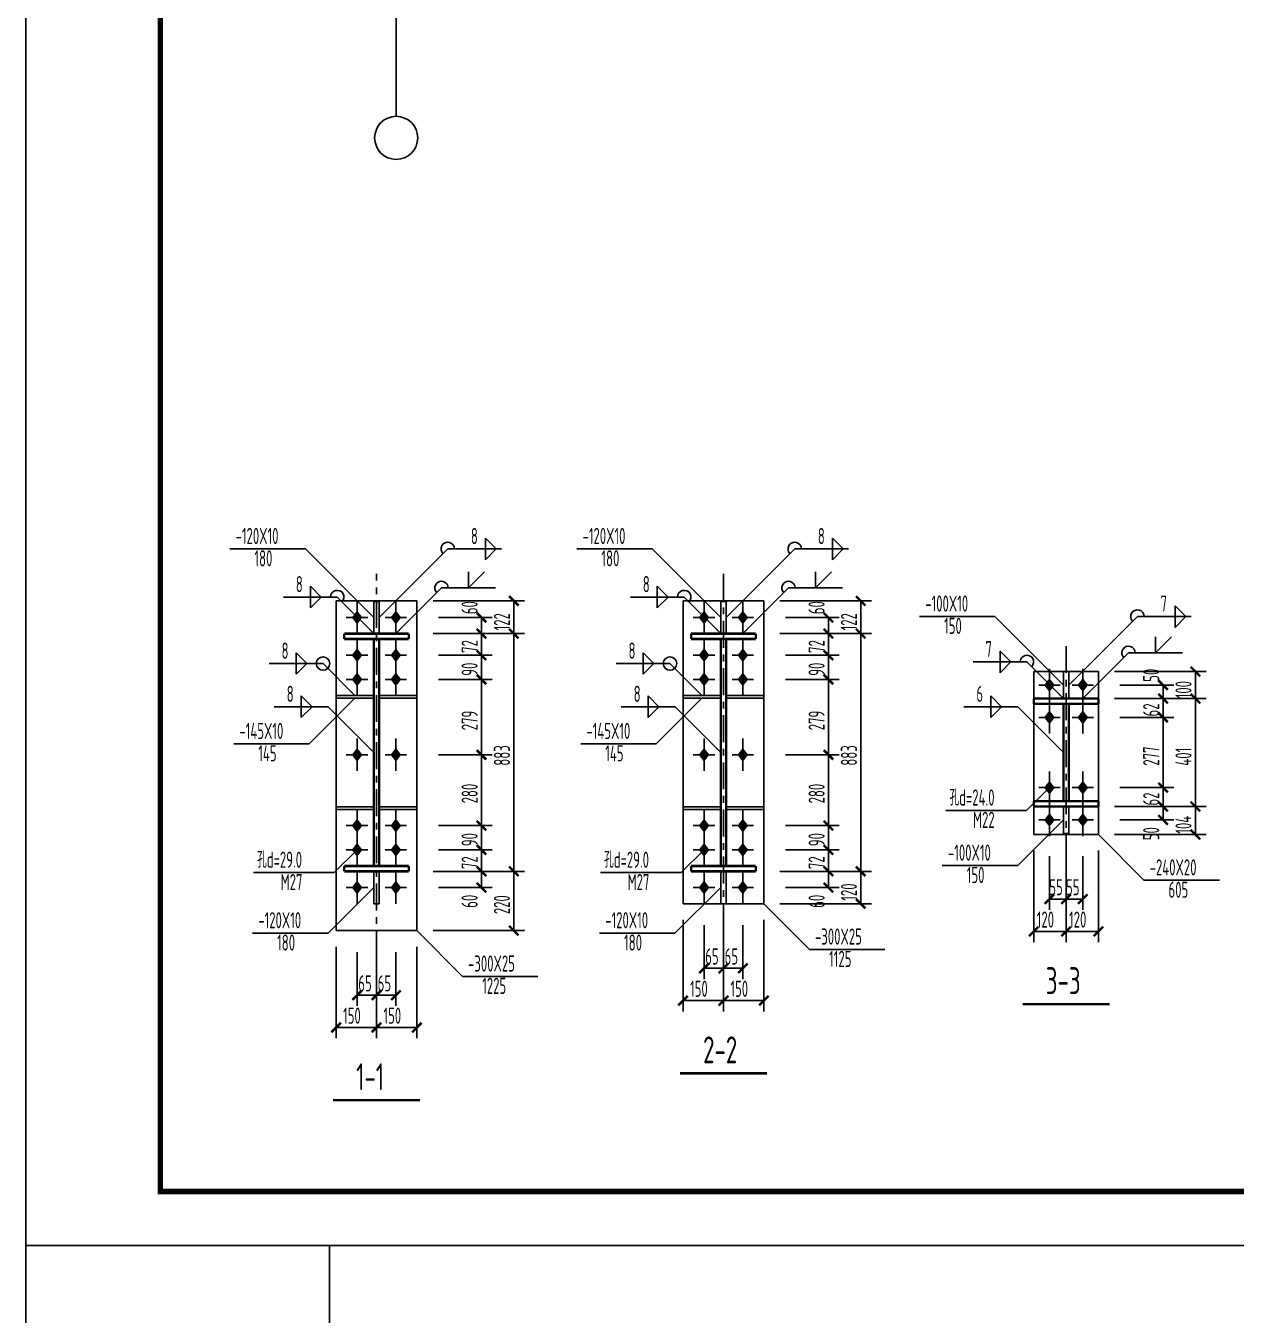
# Model space of a CAD drawing. Extents: x 9752569 to 9923256, y 1590558 to 2510207.
# Drawn here: x 9811806 to 9834289, y 1654973 to 1678920 of the extents above; entities that cross this region are included whole.
import ezdxf

# ---------------------------------------------------------------- set-up
doc = ezdxf.new("R2010")
doc.units = 0
doc.header["$LTSCALE"] = 1000
doc.header["$MEASUREMENT"] = 0
doc.linetypes.add('6', pattern=[8.75, 5, -1.25, 1.25, -1.25])
for name, color, linetype in [('10', 7, 'CONTINUOUS'), ('20', 2, 'CONTINUOUS'), ('PUB_DIM', 3, 'CONTINUOUS'), ('PUB_TITLE', 4, 'CONTINUOUS'), ('尺寸标注', 86, 'CONTINUOUS'), ('焊缝标注', 6, 'CONTINUOUS'), ('螺栓孔标注', 6, 'CONTINUOUS'), ('钢板标注', 6, 'CONTINUOUS')]:
    doc.layers.add(name, color=color, linetype=linetype)
doc.styles.add('TSSD_REIN', font='atssdeng.shx', dxfattribs={"width": 0.7, "bigfont": 'atssdchn.shx'})

msp = doc.modelspace()

# ---------------------------------------------------------------- linework, layer by layer
at = {"layer": '10', "color": 7, "linetype": '6', "ltscale": 0.1}
for p, q in [((9818319.5, 1661616.1), (9818319.5, 1668741.1)), ((9824764.3, 1662116.1), (9824764.3, 1668741.1)), ((9831129.6, 1663401.1), (9831129.6, 1667426.1))]:
    msp.add_line(p, q, dxfattribs=at)
at = {"layer": '10', "color": 253, "ltscale": 0.1}
for p, q in [((9817959.5, 1668231.1), (9817959.5, 1667631.1)), ((9818679.5, 1668231.1), (9818679.5, 1667631.1)), ((9824404.3, 1668231.1), (9824404.3, 1667631.1)), ((9825124.3, 1668231.1), (9825124.3, 1667631.1)), ((9818159.5, 1667931.1), (9817759.5, 1667931.1)), ((9818879.5, 1667931.1), (9818479.5, 1667931.1)), ((9824604.3, 1667931.1), (9824204.3, 1667931.1)), ((9825324.3, 1667931.1), (9824924.3, 1667931.1)), ((9817959.5, 1667531.1), (9817959.5, 1666931.1)), ((9818679.5, 1667531.1), (9818679.5, 1666931.1)), ((9824404.3, 1667531.1), (9824404.3, 1666931.1)), ((9825124.3, 1667531.1), (9825124.3, 1666931.1)), ((9818159.5, 1667231.1), (9817759.5, 1667231.1)), ((9818879.5, 1667231.1), (9818479.5, 1667231.1)), ((9824604.3, 1667231.1), (9824204.3, 1667231.1)), ((9825324.3, 1667231.1), (9824924.3, 1667231.1)), ((9817959.5, 1667081.1), (9817959.5, 1666481.1)), ((9818679.5, 1667081.1), (9818679.5, 1666481.1)), ((9824404.3, 1667081.1), (9824404.3, 1666481.1)), ((9825124.3, 1667081.1), (9825124.3, 1666481.1)), ((9830819.6, 1666976.1), (9830819.6, 1666376.1)), ((9831439.6, 1666976.1), (9831439.6, 1666376.1)), ((9818159.5, 1666781.1), (9817759.5, 1666781.1)), ((9818879.5, 1666781.1), (9818479.5, 1666781.1)), ((9824604.3, 1666781.1), (9824204.3, 1666781.1)), ((9825324.3, 1666781.1), (9824924.3, 1666781.1)), ((9831019.6, 1666676.1), (9830619.6, 1666676.1)), ((9831639.6, 1666676.1), (9831239.6, 1666676.1)), ((9830819.6, 1666376.1), (9830819.6, 1665776.1)), ((9831439.6, 1666376.1), (9831439.6, 1665776.1)), ((9831019.6, 1666076.1), (9830619.6, 1666076.1)), ((9831639.6, 1666076.1), (9831239.6, 1666076.1)), ((9817959.5, 1665681.1), (9817959.5, 1665081.1)), ((9818679.5, 1665681.1), (9818679.5, 1665081.1)), ((9824404.3, 1665681.1), (9824404.3, 1665081.1)), ((9825124.3, 1665681.1), (9825124.3, 1665081.1)), ((9818159.5, 1665381.1), (9817759.5, 1665381.1)), ((9818879.5, 1665381.1), (9818479.5, 1665381.1)), ((9824604.3, 1665381.1), (9824204.3, 1665381.1)), ((9825324.3, 1665381.1), (9824924.3, 1665381.1)), ((9830819.6, 1665071.1), (9830819.6, 1664471.1)), ((9831439.6, 1665071.1), (9831439.6, 1664471.1)), ((9831019.6, 1664771.1), (9830619.6, 1664771.1)), ((9831639.6, 1664771.1), (9831239.6, 1664771.1)), ((9817959.5, 1664366.1), (9817959.5, 1663766.1)), ((9818679.5, 1664366.1), (9818679.5, 1663766.1)), ((9824404.3, 1664366.1), (9824404.3, 1663766.1)), ((9825124.3, 1664366.1), (9825124.3, 1663766.1)), ((9830819.6, 1664471.1), (9830819.6, 1663871.1)), ((9831439.6, 1664471.1), (9831439.6, 1663871.1)), ((9831019.6, 1664171.1), (9830619.6, 1664171.1)), ((9831639.6, 1664171.1), (9831239.6, 1664171.1)), ((9818159.5, 1664066.1), (9817759.5, 1664066.1)), ((9817959.5, 1663916.1), (9817959.5, 1663316.1)), ((9818879.5, 1664066.1), (9818479.5, 1664066.1)), ((9818679.5, 1663916.1), (9818679.5, 1663316.1)), ((9824604.3, 1664066.1), (9824204.3, 1664066.1)), ((9824404.3, 1663916.1), (9824404.3, 1663316.1)), ((9825324.3, 1664066.1), (9824924.3, 1664066.1)), ((9825124.3, 1663916.1), (9825124.3, 1663316.1)), ((9818159.5, 1663616.1), (9817759.5, 1663616.1)), ((9818879.5, 1663616.1), (9818479.5, 1663616.1)), ((9824604.3, 1663616.1), (9824204.3, 1663616.1)), ((9825324.3, 1663616.1), (9824924.3, 1663616.1)), ((9817959.5, 1663216.1), (9817959.5, 1662616.1)), ((9818679.5, 1663216.1), (9818679.5, 1662616.1)), ((9824404.3, 1663216.1), (9824404.3, 1662616.1)), ((9825124.3, 1663216.1), (9825124.3, 1662616.1)), ((9818159.5, 1662916.1), (9817759.5, 1662916.1)), ((9818879.5, 1662916.1), (9818479.5, 1662916.1)), ((9824604.3, 1662916.1), (9824204.3, 1662916.1)), ((9825324.3, 1662916.1), (9824924.3, 1662916.1))]:
    msp.add_line(p, q, dxfattribs=at)
at = {"layer": '10', "color": 3, "ltscale": 0.1, "const_width": 45}
for points in [[(9818919.5, 1667631.1), (9817719.5, 1667631.1)], [(9817719.5, 1667631.1), (9817719.5, 1667531.1)], [(9817719.5, 1667531.1), (9818919.5, 1667531.1)], [(9818269.5, 1663316.1), (9818269.5, 1667531.1)], [(9818369.5, 1663316.1), (9818369.5, 1667531.1)], [(9818919.5, 1667531.1), (9818919.5, 1667631.1)], [(9825364.3, 1667631.1), (9824164.3, 1667631.1)], [(9824164.3, 1667631.1), (9824164.3, 1667531.1)], [(9824164.3, 1667531.1), (9825364.3, 1667531.1)], [(9824714.3, 1663316.1), (9824714.3, 1667531.1)], [(9824814.3, 1663316.1), (9824814.3, 1667531.1)], [(9825364.3, 1667531.1), (9825364.3, 1667631.1)], [(9831729.6, 1666426.1), (9830529.6, 1666426.1)], [(9830529.6, 1666426.1), (9830529.6, 1666326.1)], [(9830529.6, 1666326.1), (9831729.6, 1666326.1)], [(9831079.6, 1664521.1), (9831079.6, 1666326.1)], [(9831179.6, 1664521.1), (9831179.6, 1666326.1)], [(9831729.6, 1666326.1), (9831729.6, 1666426.1)], [(9831729.6, 1664521.1), (9830529.6, 1664521.1)], [(9830529.6, 1664521.1), (9830529.6, 1664421.1)], [(9830529.6, 1664421.1), (9831729.6, 1664421.1)], [(9831729.6, 1664421.1), (9831729.6, 1664521.1)], [(9818919.5, 1663316.1), (9817719.5, 1663316.1)], [(9817719.5, 1663316.1), (9817719.5, 1663216.1)], [(9817719.5, 1663216.1), (9818919.5, 1663216.1)], [(9818919.5, 1663216.1), (9818919.5, 1663316.1)], [(9825364.3, 1663316.1), (9824164.3, 1663316.1)], [(9824164.3, 1663316.1), (9824164.3, 1663216.1)], [(9824164.3, 1663216.1), (9825364.3, 1663216.1)], [(9825364.3, 1663216.1), (9825364.3, 1663316.1)]]:
    msp.add_lwpolyline(points, dxfattribs=at)
at = {"layer": '10', "ltscale": 0.1, "const_width": 45}
for points in [[(9830319.6, 1660751.1), (9831939.6, 1660751.1)], [(9823954.3, 1659466.1), (9825574.3, 1659466.1)], [(9817509.5, 1658966.1), (9819129.5, 1658966.1)]]:
    msp.add_lwpolyline(points, dxfattribs=at)
at = {"layer": '10', "ltscale": 0.1}
for points in [[(9817959.5, 1668061.1), (9817859.5, 1667931.1), (9818059.5, 1667931.1), (9817959.5, 1667801.1)], [(9818679.5, 1668061.1), (9818579.5, 1667931.1), (9818779.5, 1667931.1), (9818679.5, 1667801.1)], [(9824404.3, 1668061.1), (9824304.3, 1667931.1), (9824504.3, 1667931.1), (9824404.3, 1667801.1)], [(9825124.3, 1668061.1), (9825024.3, 1667931.1), (9825224.3, 1667931.1), (9825124.3, 1667801.1)], [(9817959.5, 1667361.1), (9817859.5, 1667231.1), (9818059.5, 1667231.1), (9817959.5, 1667101.1)], [(9818679.5, 1667361.1), (9818579.5, 1667231.1), (9818779.5, 1667231.1), (9818679.5, 1667101.1)], [(9824404.3, 1667361.1), (9824304.3, 1667231.1), (9824504.3, 1667231.1), (9824404.3, 1667101.1)], [(9825124.3, 1667361.1), (9825024.3, 1667231.1), (9825224.3, 1667231.1), (9825124.3, 1667101.1)], [(9817959.5, 1666911.1), (9817859.5, 1666781.1), (9818059.5, 1666781.1), (9817959.5, 1666651.1)], [(9818679.5, 1666911.1), (9818579.5, 1666781.1), (9818779.5, 1666781.1), (9818679.5, 1666651.1)], [(9824404.3, 1666911.1), (9824304.3, 1666781.1), (9824504.3, 1666781.1), (9824404.3, 1666651.1)], [(9825124.3, 1666911.1), (9825024.3, 1666781.1), (9825224.3, 1666781.1), (9825124.3, 1666651.1)], [(9830819.6, 1666806.1), (9830719.6, 1666676.1), (9830919.6, 1666676.1), (9830819.6, 1666546.1)], [(9831439.6, 1666806.1), (9831339.6, 1666676.1), (9831539.6, 1666676.1), (9831439.6, 1666546.1)], [(9830819.6, 1666206.1), (9830719.6, 1666076.1), (9830919.6, 1666076.1), (9830819.6, 1665946.1)], [(9831439.6, 1666206.1), (9831339.6, 1666076.1), (9831539.6, 1666076.1), (9831439.6, 1665946.1)], [(9817959.5, 1665511.1), (9817859.5, 1665381.1), (9818059.5, 1665381.1), (9817959.5, 1665251.1)], [(9818679.5, 1665511.1), (9818579.5, 1665381.1), (9818779.5, 1665381.1), (9818679.5, 1665251.1)], [(9824404.3, 1665511.1), (9824304.3, 1665381.1), (9824504.3, 1665381.1), (9824404.3, 1665251.1)], [(9825124.3, 1665511.1), (9825024.3, 1665381.1), (9825224.3, 1665381.1), (9825124.3, 1665251.1)], [(9830819.6, 1664901.1), (9830719.6, 1664771.1), (9830919.6, 1664771.1), (9830819.6, 1664641.1)], [(9831439.6, 1664901.1), (9831339.6, 1664771.1), (9831539.6, 1664771.1), (9831439.6, 1664641.1)], [(9817959.5, 1664196.1), (9817859.5, 1664066.1), (9818059.5, 1664066.1), (9817959.5, 1663936.1)], [(9818679.5, 1664196.1), (9818579.5, 1664066.1), (9818779.5, 1664066.1), (9818679.5, 1663936.1)], [(9824404.3, 1664196.1), (9824304.3, 1664066.1), (9824504.3, 1664066.1), (9824404.3, 1663936.1)], [(9825124.3, 1664196.1), (9825024.3, 1664066.1), (9825224.3, 1664066.1), (9825124.3, 1663936.1)], [(9830819.6, 1664301.1), (9830719.6, 1664171.1), (9830919.6, 1664171.1), (9830819.6, 1664041.1)], [(9831439.6, 1664301.1), (9831339.6, 1664171.1), (9831539.6, 1664171.1), (9831439.6, 1664041.1)], [(9817959.5, 1663746.1), (9817859.5, 1663616.1), (9818059.5, 1663616.1), (9817959.5, 1663486.1)], [(9818679.5, 1663746.1), (9818579.5, 1663616.1), (9818779.5, 1663616.1), (9818679.5, 1663486.1)], [(9824404.3, 1663746.1), (9824304.3, 1663616.1), (9824504.3, 1663616.1), (9824404.3, 1663486.1)], [(9825124.3, 1663746.1), (9825024.3, 1663616.1), (9825224.3, 1663616.1), (9825124.3, 1663486.1)], [(9817959.5, 1663046.1), (9817859.5, 1662916.1), (9818059.5, 1662916.1), (9817959.5, 1662786.1)], [(9818679.5, 1663046.1), (9818579.5, 1662916.1), (9818779.5, 1662916.1), (9818679.5, 1662786.1)], [(9824404.3, 1663046.1), (9824304.3, 1662916.1), (9824504.3, 1662916.1), (9824404.3, 1662786.1)], [(9825124.3, 1663046.1), (9825024.3, 1662916.1), (9825224.3, 1662916.1), (9825124.3, 1662786.1)]]:
    msp.add_solid(points, dxfattribs=at)
at = {"layer": '20'}
for points in [[(9819069.5, 1668241.1), (9817569.5, 1668241.1)], [(9817569.5, 1668241.1), (9817569.5, 1662116.1)], [(9818369.5, 1668231.1), (9818269.5, 1668231.1)], [(9818269.5, 1668231.1), (9818269.5, 1667631.1)], [(9818369.5, 1667631.1), (9818369.5, 1668231.1)], [(9819069.5, 1662116.1), (9819069.5, 1668241.1)], [(9825514.3, 1668241.1), (9824014.3, 1668241.1)], [(9824014.3, 1668241.1), (9824014.3, 1662616.1)], [(9824814.3, 1668231.1), (9824714.3, 1668231.1)], [(9824714.3, 1668231.1), (9824714.3, 1667631.1)], [(9824814.3, 1667631.1), (9824814.3, 1668231.1)], [(9825514.3, 1662616.1), (9825514.3, 1668241.1)], [(9818269.5, 1667631.1), (9818369.5, 1667631.1)], [(9824714.3, 1667631.1), (9824814.3, 1667631.1)], [(9831729.6, 1666926.1), (9830529.6, 1666926.1)], [(9830529.6, 1666926.1), (9830529.6, 1663901.1)], [(9831179.6, 1666926.1), (9831079.6, 1666926.1)], [(9831079.6, 1666926.1), (9831079.6, 1666426.1)], [(9831179.6, 1666426.1), (9831179.6, 1666926.1)], [(9831729.6, 1663901.1), (9831729.6, 1666926.1)], [(9818269.5, 1666481.1), (9817569.5, 1666481.1)], [(9817569.5, 1666481.1), (9817569.5, 1666431.1)], [(9818269.5, 1666431.1), (9818269.5, 1666481.1)], [(9818369.5, 1666481.1), (9819069.5, 1666481.1)], [(9818369.5, 1666431.1), (9818369.5, 1666481.1)], [(9819069.5, 1666481.1), (9819069.5, 1666431.1)], [(9824714.3, 1666481.1), (9824014.3, 1666481.1)], [(9824014.3, 1666481.1), (9824014.3, 1666431.1)], [(9824714.3, 1666431.1), (9824714.3, 1666481.1)], [(9824814.3, 1666481.1), (9825514.3, 1666481.1)], [(9824814.3, 1666431.1), (9824814.3, 1666481.1)], [(9825514.3, 1666481.1), (9825514.3, 1666431.1)], [(9817569.5, 1666431.1), (9818269.5, 1666431.1)], [(9819069.5, 1666431.1), (9818369.5, 1666431.1)], [(9824014.3, 1666431.1), (9824714.3, 1666431.1)], [(9825514.3, 1666431.1), (9824814.3, 1666431.1)], [(9831079.6, 1666426.1), (9831179.6, 1666426.1)], [(9817569.5, 1664366.1), (9817569.5, 1664416.1)], [(9817569.5, 1664416.1), (9818269.5, 1664416.1)], [(9818269.5, 1664366.1), (9817569.5, 1664366.1)], [(9818269.5, 1664416.1), (9818269.5, 1664366.1)], [(9819069.5, 1664416.1), (9818369.5, 1664416.1)], [(9818369.5, 1664416.1), (9818369.5, 1664366.1)], [(9818369.5, 1664366.1), (9819069.5, 1664366.1)], [(9819069.5, 1664366.1), (9819069.5, 1664416.1)], [(9824014.3, 1664366.1), (9824014.3, 1664416.1)], [(9824014.3, 1664416.1), (9824714.3, 1664416.1)], [(9824714.3, 1664366.1), (9824014.3, 1664366.1)], [(9824714.3, 1664416.1), (9824714.3, 1664366.1)], [(9825514.3, 1664416.1), (9824814.3, 1664416.1)], [(9824814.3, 1664416.1), (9824814.3, 1664366.1)], [(9824814.3, 1664366.1), (9825514.3, 1664366.1)], [(9825514.3, 1664366.1), (9825514.3, 1664416.1)], [(9831079.6, 1664421.1), (9831179.6, 1664421.1)], [(9831079.6, 1663921.1), (9831079.6, 1664421.1)], [(9831179.6, 1664421.1), (9831179.6, 1663921.1)], [(9830529.6, 1663901.1), (9831729.6, 1663901.1)], [(9831179.6, 1663921.1), (9831079.6, 1663921.1)], [(9818269.5, 1663216.1), (9818369.5, 1663216.1)], [(9818269.5, 1662616.1), (9818269.5, 1663216.1)], [(9818369.5, 1663216.1), (9818369.5, 1662616.1)], [(9824714.3, 1663216.1), (9824814.3, 1663216.1)], [(9824714.3, 1662616.1), (9824714.3, 1663216.1)], [(9824814.3, 1663216.1), (9824814.3, 1662616.1)], [(9818369.5, 1662616.1), (9818269.5, 1662616.1)], [(9824014.3, 1662616.1), (9825514.3, 1662616.1)], [(9824814.3, 1662616.1), (9824714.3, 1662616.1)], [(9817569.5, 1662116.1), (9819069.5, 1662116.1)]]:
    msp.add_lwpolyline(points, dxfattribs=at)
at = {"layer": 'PUB_DIM'}
msp.add_line((9818685.6, 1681869.4), (9818685.6, 1677239.1), dxfattribs=at)
msp.add_circle((9818685.6, 1676839.1), 400, dxfattribs=at)
at = {"layer": 'PUB_TITLE'}
msp.add_lwpolyline([(9811805.5, 1656270.4), (9895905.5, 1656270.4), (9895905.5, 1715670.4), (9811805.5, 1715670.4)], close=True, dxfattribs=at)
at = {"layer": 'PUB_TITLE', "const_width": 100}
msp.add_lwpolyline([(9814305.5, 1657270.4), (9894905.5, 1657270.4), (9894905.5, 1714670.4), (9814305.5, 1714670.4)], close=True, dxfattribs=at)
at = {"layer": 'PUB_TITLE', "color": 1}
msp.add_lwpolyline([(9811805.5, 1649957.9), (9817449, 1649957.9), (9817449, 1656270.4), (9811805.5, 1656270.4)], close=True, dxfattribs=at)
at = {"layer": '尺寸标注'}
for p, q in [((9819369.5, 1668241.1), (9821069.5, 1668241.1)), ((9820869.5, 1667631.1), (9820869.5, 1668241.1)), ((9825814.3, 1668241.1), (9827514.3, 1668241.1)), ((9827314.3, 1667631.1), (9827314.3, 1668241.1)), ((9819469.5, 1667931.1), (9820469.5, 1667931.1)), ((9820269.5, 1667631.1), (9820269.5, 1667931.1)), ((9825914.3, 1667931.1), (9826914.3, 1667931.1)), ((9826714.3, 1667631.1), (9826714.3, 1667931.1)), ((9819369.5, 1667631.1), (9821069.5, 1667631.1)), ((9819369.5, 1667631.1), (9821069.5, 1667631.1)), ((9819469.5, 1667631.1), (9820469.5, 1667631.1)), ((9819469.5, 1667631.1), (9820469.5, 1667631.1)), ((9820269.5, 1667231.1), (9820269.5, 1667631.1)), ((9820869.5, 1663216.1), (9820869.5, 1667631.1)), ((9825814.3, 1667631.1), (9827514.3, 1667631.1)), ((9825814.3, 1667631.1), (9827514.3, 1667631.1)), ((9825914.3, 1667631.1), (9826914.3, 1667631.1)), ((9825914.3, 1667631.1), (9826914.3, 1667631.1)), ((9826714.3, 1667231.1), (9826714.3, 1667631.1)), ((9827314.3, 1663216.1), (9827314.3, 1667631.1)), ((9819469.5, 1667231.1), (9820469.5, 1667231.1)), ((9819469.5, 1667231.1), (9820469.5, 1667231.1)), ((9820269.5, 1666781.1), (9820269.5, 1667231.1)), ((9825914.3, 1667231.1), (9826914.3, 1667231.1)), ((9825914.3, 1667231.1), (9826914.3, 1667231.1)), ((9826714.3, 1666781.1), (9826714.3, 1667231.1)), ((9819469.5, 1666781.1), (9820469.5, 1666781.1)), ((9819469.5, 1666781.1), (9820469.5, 1666781.1)), ((9820269.5, 1665381.1), (9820269.5, 1666781.1)), ((9825914.3, 1666781.1), (9826914.3, 1666781.1)), ((9825914.3, 1666781.1), (9826914.3, 1666781.1)), ((9826714.3, 1665381.1), (9826714.3, 1666781.1)), ((9832029.6, 1666926.1), (9833729.6, 1666926.1)), ((9833529.6, 1666426.1), (9833529.6, 1666926.1)), ((9832129.6, 1666676.1), (9833129.6, 1666676.1)), ((9832929.6, 1666426.1), (9832929.6, 1666676.1)), ((9832029.6, 1666426.1), (9833729.6, 1666426.1)), ((9832029.6, 1666426.1), (9833729.6, 1666426.1)), ((9832129.6, 1666426.1), (9833129.6, 1666426.1)), ((9832129.6, 1666426.1), (9833129.6, 1666426.1)), ((9832929.6, 1666076.1), (9832929.6, 1666426.1)), ((9833529.6, 1664421.1), (9833529.6, 1666426.1)), ((9832129.6, 1666076.1), (9833129.6, 1666076.1)), ((9832129.6, 1666076.1), (9833129.6, 1666076.1)), ((9832929.6, 1664771.1), (9832929.6, 1666076.1)), ((9819469.5, 1665381.1), (9820469.5, 1665381.1)), ((9819469.5, 1665381.1), (9820469.5, 1665381.1)), ((9820269.5, 1664066.1), (9820269.5, 1665381.1)), ((9825914.3, 1665381.1), (9826914.3, 1665381.1)), ((9825914.3, 1665381.1), (9826914.3, 1665381.1)), ((9826714.3, 1664066.1), (9826714.3, 1665381.1)), ((9832129.6, 1664771.1), (9833129.6, 1664771.1)), ((9832129.6, 1664771.1), (9833129.6, 1664771.1)), ((9832929.6, 1664421.1), (9832929.6, 1664771.1)), ((9832029.6, 1664421.1), (9833729.6, 1664421.1)), ((9832029.6, 1664421.1), (9833729.6, 1664421.1)), ((9832129.6, 1664421.1), (9833129.6, 1664421.1)), ((9832129.6, 1664421.1), (9833129.6, 1664421.1)), ((9832929.6, 1664171.1), (9832929.6, 1664421.1)), ((9833529.6, 1663901.1), (9833529.6, 1664421.1)), ((9832129.6, 1664171.1), (9833129.6, 1664171.1)), ((9819469.5, 1664066.1), (9820469.5, 1664066.1)), ((9819469.5, 1664066.1), (9820469.5, 1664066.1)), ((9820269.5, 1663616.1), (9820269.5, 1664066.1)), ((9825914.3, 1664066.1), (9826914.3, 1664066.1)), ((9825914.3, 1664066.1), (9826914.3, 1664066.1)), ((9826714.3, 1663616.1), (9826714.3, 1664066.1)), ((9832029.6, 1663901.1), (9833729.6, 1663901.1)), ((9819469.5, 1663616.1), (9820469.5, 1663616.1)), ((9819469.5, 1663616.1), (9820469.5, 1663616.1)), ((9820269.5, 1663216.1), (9820269.5, 1663616.1)), ((9825914.3, 1663616.1), (9826914.3, 1663616.1)), ((9825914.3, 1663616.1), (9826914.3, 1663616.1)), ((9826714.3, 1663216.1), (9826714.3, 1663616.1)), ((9830529.6, 1663601.1), (9830529.6, 1661901.1)), ((9831129.6, 1663601.1), (9831129.6, 1661901.1)), ((9831129.6, 1663601.1), (9831129.6, 1661901.1)), ((9831729.6, 1663601.1), (9831729.6, 1661901.1)), ((9830819.6, 1663501.1), (9830819.6, 1662501.1)), ((9831129.6, 1663501.1), (9831129.6, 1662501.1)), ((9831129.6, 1663501.1), (9831129.6, 1662501.1)), ((9831439.6, 1663501.1), (9831439.6, 1662501.1)), ((9819369.5, 1663216.1), (9821069.5, 1663216.1)), ((9819369.5, 1663216.1), (9821069.5, 1663216.1)), ((9819469.5, 1663216.1), (9820469.5, 1663216.1)), ((9819469.5, 1663216.1), (9820469.5, 1663216.1)), ((9820269.5, 1662916.1), (9820269.5, 1663216.1)), ((9820869.5, 1662116.1), (9820869.5, 1663216.1)), ((9825814.3, 1663216.1), (9827514.3, 1663216.1)), ((9825814.3, 1663216.1), (9827514.3, 1663216.1)), ((9825914.3, 1663216.1), (9826914.3, 1663216.1)), ((9825914.3, 1663216.1), (9826914.3, 1663216.1)), ((9826714.3, 1662916.1), (9826714.3, 1663216.1)), ((9827314.3, 1662616.1), (9827314.3, 1663216.1)), ((9819469.5, 1662916.1), (9820469.5, 1662916.1)), ((9825914.3, 1662916.1), (9826914.3, 1662916.1)), ((9830819.6, 1662701.1), (9831129.6, 1662701.1)), ((9831129.6, 1662701.1), (9831439.6, 1662701.1)), ((9825814.3, 1662616.1), (9827514.3, 1662616.1)), ((9824014.3, 1662316.1), (9824014.3, 1660616.1)), ((9824404.3, 1662216.1), (9824404.3, 1661216.1)), ((9824764.3, 1662316.1), (9824764.3, 1660616.1)), ((9824764.3, 1662316.1), (9824764.3, 1660616.1)), ((9824764.3, 1662216.1), (9824764.3, 1661216.1)), ((9824764.3, 1662216.1), (9824764.3, 1661216.1)), ((9825124.3, 1662216.1), (9825124.3, 1661216.1)), ((9825514.3, 1662316.1), (9825514.3, 1660616.1)), ((9819369.5, 1662116.1), (9821069.5, 1662116.1)), ((9830529.6, 1662101.1), (9831129.6, 1662101.1)), ((9831129.6, 1662101.1), (9831729.6, 1662101.1)), ((9817569.5, 1661816.1), (9817569.5, 1660116.1)), ((9817959.5, 1661716.1), (9817959.5, 1660716.1)), ((9818319.5, 1661816.1), (9818319.5, 1660116.1)), ((9818319.5, 1661816.1), (9818319.5, 1660116.1)), ((9818319.5, 1661716.1), (9818319.5, 1660716.1)), ((9818319.5, 1661716.1), (9818319.5, 1660716.1)), ((9818679.5, 1661716.1), (9818679.5, 1660716.1)), ((9819069.5, 1661816.1), (9819069.5, 1660116.1)), ((9824404.3, 1661416.1), (9824764.3, 1661416.1)), ((9824764.3, 1661416.1), (9825124.3, 1661416.1)), ((9817959.5, 1660916.1), (9818319.5, 1660916.1)), ((9818319.5, 1660916.1), (9818679.5, 1660916.1)), ((9824014.3, 1660816.1), (9824764.3, 1660816.1)), ((9824764.3, 1660816.1), (9825514.3, 1660816.1)), ((9817569.5, 1660316.1), (9818319.5, 1660316.1)), ((9818319.5, 1660316.1), (9819069.5, 1660316.1))]:
    msp.add_line(p, q, dxfattribs=at)
at = {"layer": '尺寸标注', "const_width": 45}
for points in [[(9820781.1, 1668329.5), (9820957.9, 1668152.7)], [(9827225.9, 1668329.5), (9827402.7, 1668152.7)], [(9820181.1, 1668019.5), (9820357.9, 1667842.7)], [(9826625.9, 1668019.5), (9826802.7, 1667842.7)], [(9820181.1, 1667719.5), (9820357.9, 1667542.7)], [(9820181.1, 1667719.5), (9820357.9, 1667542.7)], [(9820781.1, 1667719.5), (9820957.9, 1667542.7)], [(9820781.1, 1667719.5), (9820957.9, 1667542.7)], [(9826625.9, 1667719.5), (9826802.7, 1667542.7)], [(9826625.9, 1667719.5), (9826802.7, 1667542.7)], [(9827225.9, 1667719.5), (9827402.7, 1667542.7)], [(9827225.9, 1667719.5), (9827402.7, 1667542.7)], [(9820181.1, 1667319.5), (9820357.9, 1667142.7)], [(9820181.1, 1667319.5), (9820357.9, 1667142.7)], [(9826625.9, 1667319.5), (9826802.7, 1667142.7)], [(9826625.9, 1667319.5), (9826802.7, 1667142.7)], [(9833441.2, 1667014.5), (9833618, 1666837.7)], [(9820181.1, 1666869.5), (9820357.9, 1666692.7)], [(9820181.1, 1666869.5), (9820357.9, 1666692.7)], [(9826625.9, 1666869.5), (9826802.7, 1666692.7)], [(9826625.9, 1666869.5), (9826802.7, 1666692.7)], [(9832841.2, 1666764.5), (9833018, 1666587.7)], [(9832841.2, 1666514.5), (9833018, 1666337.7)], [(9832841.2, 1666514.5), (9833018, 1666337.7)], [(9833441.2, 1666514.5), (9833618, 1666337.7)], [(9833441.2, 1666514.5), (9833618, 1666337.7)], [(9832841.2, 1666164.5), (9833018, 1665987.7)], [(9832841.2, 1666164.5), (9833018, 1665987.7)], [(9820181.1, 1665469.5), (9820357.9, 1665292.7)], [(9820181.1, 1665469.5), (9820357.9, 1665292.7)], [(9826625.9, 1665469.5), (9826802.7, 1665292.7)], [(9826625.9, 1665469.5), (9826802.7, 1665292.7)], [(9832841.2, 1664859.5), (9833018, 1664682.7)], [(9832841.2, 1664859.5), (9833018, 1664682.7)], [(9832841.2, 1664509.5), (9833018, 1664332.7)], [(9832841.2, 1664509.5), (9833018, 1664332.7)], [(9833441.2, 1664509.5), (9833618, 1664332.7)], [(9833441.2, 1664509.5), (9833618, 1664332.7)], [(9820181.1, 1664154.5), (9820357.9, 1663977.7)], [(9820181.1, 1664154.5), (9820357.9, 1663977.7)], [(9826625.9, 1664154.5), (9826802.7, 1663977.7)], [(9826625.9, 1664154.5), (9826802.7, 1663977.7)], [(9832841.2, 1664259.5), (9833018, 1664082.7)], [(9833441.2, 1663989.5), (9833618, 1663812.7)], [(9820181.1, 1663704.5), (9820357.9, 1663527.7)], [(9820181.1, 1663704.5), (9820357.9, 1663527.7)], [(9826625.9, 1663704.5), (9826802.7, 1663527.7)], [(9826625.9, 1663704.5), (9826802.7, 1663527.7)], [(9820181.1, 1663304.5), (9820357.9, 1663127.7)], [(9820181.1, 1663304.5), (9820357.9, 1663127.7)], [(9820781.1, 1663304.5), (9820957.9, 1663127.7)], [(9820781.1, 1663304.5), (9820957.9, 1663127.7)], [(9826625.9, 1663304.5), (9826802.7, 1663127.7)], [(9826625.9, 1663304.5), (9826802.7, 1663127.7)], [(9827225.9, 1663304.5), (9827402.7, 1663127.7)], [(9827225.9, 1663304.5), (9827402.7, 1663127.7)], [(9820181.1, 1663004.5), (9820357.9, 1662827.7)], [(9826625.9, 1663004.5), (9826802.7, 1662827.7)], [(9827225.9, 1662704.5), (9827402.7, 1662527.7)], [(9830731.2, 1662612.7), (9830908, 1662789.5)], [(9831041.2, 1662612.7), (9831218, 1662789.5)], [(9831041.2, 1662612.7), (9831218, 1662789.5)], [(9831351.2, 1662612.7), (9831528, 1662789.5)], [(9820781.1, 1662204.5), (9820957.9, 1662027.7)], [(9830441.2, 1662012.7), (9830618, 1662189.5)], [(9831041.2, 1662012.7), (9831218, 1662189.5)], [(9831041.2, 1662012.7), (9831218, 1662189.5)], [(9831641.2, 1662012.7), (9831818, 1662189.5)], [(9824315.9, 1661327.7), (9824492.7, 1661504.5)], [(9824675.9, 1661327.7), (9824852.7, 1661504.5)], [(9824675.9, 1661327.7), (9824852.7, 1661504.5)], [(9825035.9, 1661327.7), (9825212.7, 1661504.5)], [(9817871.1, 1660827.7), (9818047.9, 1661004.5)], [(9818231.1, 1660827.7), (9818407.9, 1661004.5)], [(9818231.1, 1660827.7), (9818407.9, 1661004.5)], [(9818591.1, 1660827.7), (9818767.9, 1661004.5)], [(9823925.9, 1660727.7), (9824102.7, 1660904.5)], [(9824675.9, 1660727.7), (9824852.7, 1660904.5)], [(9824675.9, 1660727.7), (9824852.7, 1660904.5)], [(9825425.9, 1660727.7), (9825602.7, 1660904.5)], [(9817481.1, 1660227.7), (9817657.9, 1660404.5)], [(9818231.1, 1660227.7), (9818407.9, 1660404.5)], [(9818231.1, 1660227.7), (9818407.9, 1660404.5)], [(9818981.1, 1660227.7), (9819157.9, 1660404.5)]]:
    msp.add_lwpolyline(points, dxfattribs=at)
at = {"layer": '焊缝标注'}
for p, q in [((9820342.8, 1669403.4), (9820542.8, 1669203.4)), ((9820342.8, 1669203.4), (9820342.8, 1669403.4)), ((9826787.6, 1669403.4), (9826987.6, 1669203.4)), ((9826787.6, 1669203.4), (9826787.6, 1669403.4)), ((9818369.5, 1667931.1), (9819642.8, 1669203.4)), ((9819642.8, 1669203.4), (9820642.8, 1669203.4)), ((9820342.8, 1669003.4), (9820542.8, 1669203.4)), ((9820342.8, 1669203.4), (9820342.8, 1669003.4)), ((9824814.3, 1667931.1), (9826087.6, 1669203.4)), ((9826087.6, 1669203.4), (9827087.6, 1669203.4)), ((9826787.6, 1669003.4), (9826987.6, 1669203.4)), ((9826787.6, 1669203.4), (9826787.6, 1669003.4)), ((9820028.4, 1668479.3), (9820028.4, 1668779.3)), ((9820028.4, 1668479.3), (9820328.4, 1668779.3)), ((9826473.1, 1668479.3), (9826473.1, 1668779.3)), ((9826473.1, 1668479.3), (9826773.1, 1668779.3)), ((9817291.5, 1668310.8), (9817091.5, 1668510.8)), ((9817091.5, 1668310.8), (9817091.5, 1668510.8)), ((9818679.5, 1667631.1), (9819528.4, 1668479.3)), ((9819528.4, 1668479.3), (9820528.4, 1668479.3)), ((9823736.3, 1668310.8), (9823536.3, 1668510.8)), ((9823536.3, 1668310.8), (9823536.3, 1668510.8)), ((9825124.3, 1667631.1), (9825973.1, 1668479.3)), ((9825973.1, 1668479.3), (9826973.1, 1668479.3)), ((9817591.5, 1668310.8), (9816591.5, 1668310.8)), ((9817291.5, 1668310.8), (9817091.5, 1668110.8)), ((9817091.5, 1668310.8), (9817091.5, 1668110.8)), ((9818269.5, 1667631.1), (9817591.5, 1668310.8)), ((9824036.3, 1668310.8), (9823036.3, 1668310.8)), ((9823736.3, 1668310.8), (9823536.3, 1668110.8)), ((9823536.3, 1668310.8), (9823536.3, 1668110.8)), ((9824714.3, 1667631.1), (9824036.3, 1668310.8)), ((9833152.9, 1668148.4), (9833352.9, 1667948.4)), ((9833152.9, 1667948.4), (9833152.9, 1668148.4)), ((9831179.6, 1666676.1), (9832452.9, 1667948.4)), ((9832452.9, 1667948.4), (9833452.9, 1667948.4)), ((9833152.9, 1667748.4), (9833352.9, 1667948.4)), ((9833152.9, 1667948.4), (9833152.9, 1667748.4)), ((9832788.5, 1667274.3), (9832788.5, 1667574.3)), ((9832788.5, 1667274.3), (9833088.5, 1667574.3)), ((9817026.2, 1667075.8), (9816826.2, 1667275.8)), ((9816826.2, 1667075.8), (9816826.2, 1667275.8)), ((9823471, 1667075.8), (9823271, 1667275.8)), ((9823271, 1667075.8), (9823271, 1667275.8)), ((9830101.6, 1667105.8), (9829901.6, 1667305.8)), ((9829901.6, 1667105.8), (9829901.6, 1667305.8)), ((9831439.6, 1666426.1), (9832288.5, 1667274.3)), ((9832288.5, 1667274.3), (9833288.5, 1667274.3)), ((9817326.2, 1667075.8), (9816326.2, 1667075.8)), ((9817026.2, 1667075.8), (9816826.2, 1666875.8)), ((9816826.2, 1667075.8), (9816826.2, 1666875.8)), ((9817919.5, 1666481.1), (9817326.2, 1667075.8)), ((9823771, 1667075.8), (9822771, 1667075.8)), ((9823471, 1667075.8), (9823271, 1666875.8)), ((9823271, 1667075.8), (9823271, 1666875.8)), ((9824364.3, 1666481.1), (9823771, 1667075.8)), ((9830401.6, 1667105.8), (9829401.6, 1667105.8)), ((9830101.6, 1667105.8), (9829901.6, 1666905.8)), ((9829901.6, 1667105.8), (9829901.6, 1666905.8)), ((9831079.6, 1666426.1), (9830401.6, 1667105.8)), ((9817122, 1666273.2), (9816922, 1666473.2)), ((9816922, 1666273.2), (9816922, 1666473.2)), ((9823566.8, 1666273.2), (9823366.8, 1666473.2)), ((9823366.8, 1666273.2), (9823366.8, 1666473.2)), ((9829932.1, 1666273.2), (9829732.1, 1666473.2)), ((9829732.1, 1666273.2), (9829732.1, 1666473.2)), ((9817422, 1666273.2), (9816422, 1666273.2)), ((9817122, 1666273.2), (9816922, 1666073.2)), ((9816922, 1666273.2), (9816922, 1666073.2)), ((9818269.5, 1665423.6), (9817422, 1666273.2)), ((9823866.8, 1666273.2), (9822866.8, 1666273.2)), ((9823566.8, 1666273.2), (9823366.8, 1666073.2)), ((9823366.8, 1666273.2), (9823366.8, 1666073.2)), ((9824714.3, 1665423.6), (9823866.8, 1666273.2)), ((9830232.1, 1666273.2), (9829232.1, 1666273.2)), ((9829932.1, 1666273.2), (9829732.1, 1666073.2)), ((9829732.1, 1666273.2), (9829732.1, 1666073.2)), ((9831079.6, 1665423.6), (9830232.1, 1666273.2))]:
    msp.add_line(p, q, dxfattribs=at)
for centre in [(9817326.2, 1667075.8), (9823771, 1667075.8)]:
    msp.add_circle(centre, 125, dxfattribs=at)
for centre, start, end in [((9819642.8, 1669203.4), 0, 224.97719), ((9826087.6, 1669203.4), 0, 224.97719), ((9817591.5, 1668310.8), 314.93155, 180.00001), ((9819528.4, 1668479.3), 0, 224.97719), ((9824036.3, 1668310.8), 314.93155, 180.00001), ((9825973.1, 1668479.3), 0, 224.97719), ((9832452.9, 1667948.4), 0, 224.97719), ((9830401.6, 1667105.8), 314.93155, 180.00001), ((9832288.5, 1667274.3), 0, 224.97719)]:
    msp.add_arc(centre, 125, start, end, dxfattribs=at)
for points in [[(9818369.5, 1667931.1), (9818450.8, 1667991.2), (9818429.6, 1668012.4)], [(9824814.3, 1667931.1), (9824895.6, 1667991.2), (9824874.4, 1668012.4)], [(9818269.5, 1667631.1), (9818209.5, 1667712.5), (9818188.2, 1667691.3)], [(9818679.5, 1667631.1), (9818760.8, 1667691.2), (9818739.6, 1667712.4)], [(9824714.3, 1667631.1), (9824654.3, 1667712.5), (9824633, 1667691.3)], [(9825124.3, 1667631.1), (9825205.6, 1667691.2), (9825184.4, 1667712.4)], [(9831179.6, 1666676.1), (9831260.9, 1666736.2), (9831239.7, 1666757.4)], [(9817919.5, 1666481.1), (9817859.5, 1666562.5), (9817838.2, 1666541.3)], [(9824364.3, 1666481.1), (9824304.3, 1666562.5), (9824283, 1666541.3)], [(9831079.6, 1666426.1), (9831019.6, 1666507.5), (9830998.3, 1666486.3)], [(9831439.6, 1666426.1), (9831520.9, 1666486.2), (9831499.7, 1666507.4)], [(9818269.5, 1665423.6), (9818209.5, 1665505), (9818188.2, 1665483.8)], [(9824714.3, 1665423.6), (9824654.3, 1665505), (9824633, 1665483.8)], [(9831079.6, 1665423.6), (9831019.6, 1665505), (9830998.3, 1665483.8)]]:
    msp.add_solid(points, dxfattribs=at)
at = {"layer": '螺栓孔标注'}
for p, q in [((9830819.6, 1664771.1), (9830394.5, 1664347.7)), ((9830394.5, 1664347.7), (9828894.5, 1664347.7)), ((9817959.5, 1663616.1), (9817534.4, 1663192.7)), ((9824404.3, 1663616.1), (9823979.2, 1663192.7)), ((9817534.4, 1663192.7), (9816034.4, 1663192.7)), ((9823979.2, 1663192.7), (9822479.2, 1663192.7))]:
    msp.add_line(p, q, dxfattribs=at)
at = {"layer": '螺栓孔标注', "const_width": 10}
for points in [[(9830824.6, 1664771.1, 1), (9830814.6, 1664771.1, 1), (9830824.6, 1664771.1, 1)], [(9817964.5, 1663616.1, 1), (9817954.5, 1663616.1, 1), (9817964.5, 1663616.1, 1)], [(9824409.3, 1663616.1, 1), (9824399.3, 1663616.1, 1), (9824409.3, 1663616.1, 1)]]:
    msp.add_lwpolyline(points, format="xyb", dxfattribs=at)
at = {"layer": '钢板标注'}
for p, q in [((9816998.2, 1669205.4), (9815598.2, 1669205.4)), ((9818269.5, 1667931.1), (9816998.2, 1669205.4)), ((9823443, 1669205.4), (9822043, 1669205.4)), ((9824714.3, 1667931.1), (9823443, 1669205.4)), ((9829808.3, 1667950.4), (9828408.3, 1667950.4)), ((9831079.6, 1666676.1), (9829808.3, 1667950.4)), ((9817919.5, 1666431.1), (9817069.3, 1665584.3)), ((9824364.3, 1666431.1), (9823514.1, 1665584.3)), ((9817069.3, 1665584.3), (9815669.3, 1665584.3)), ((9823514.1, 1665584.3), (9822114.1, 1665584.3)), ((9831079.6, 1664171.1), (9830229.4, 1663324.3)), ((9831729.6, 1663901.1), (9832575.8, 1663050.2)), ((9830229.4, 1663324.3), (9828829.4, 1663324.3)), ((9818269.5, 1662916.1), (9817419.3, 1662069.3)), ((9824714.3, 1662916.1), (9823864.1, 1662069.3)), ((9832575.8, 1663050.2), (9833975.8, 1663050.2)), ((9825514.3, 1662616.1), (9826360.4, 1661765.2)), ((9817419.3, 1662069.3), (9816019.3, 1662069.3)), ((9819069.5, 1662116.1), (9819915.7, 1661265.2)), ((9823864.1, 1662069.3), (9822464.1, 1662069.3)), ((9826360.4, 1661765.2), (9827760.4, 1661765.2)), ((9819915.7, 1661265.2), (9821315.7, 1661265.2))]:
    msp.add_line(p, q, dxfattribs=at)
at = {"layer": '钢板标注', "const_width": 10}
for points in [[(9818274.5, 1667931.1, 1), (9818264.5, 1667931.1, 1), (9818274.5, 1667931.1, 1)], [(9824719.3, 1667931.1, 1), (9824709.3, 1667931.1, 1), (9824719.3, 1667931.1, 1)], [(9831084.6, 1666676.1, 1), (9831074.6, 1666676.1, 1), (9831084.6, 1666676.1, 1)], [(9817924.5, 1666431.1, 1), (9817914.5, 1666431.1, 1), (9817924.5, 1666431.1, 1)], [(9824369.3, 1666431.1, 1), (9824359.3, 1666431.1, 1), (9824369.3, 1666431.1, 1)], [(9831084.6, 1664171.1, 1), (9831074.6, 1664171.1, 1), (9831084.6, 1664171.1, 1)], [(9831734.6, 1663901.1, 1), (9831724.6, 1663901.1, 1), (9831734.6, 1663901.1, 1)], [(9818274.5, 1662916.1, 1), (9818264.5, 1662916.1, 1), (9818274.5, 1662916.1, 1)], [(9824719.3, 1662916.1, 1), (9824709.3, 1662916.1, 1), (9824719.3, 1662916.1, 1)], [(9825519.3, 1662616.1, 1), (9825509.3, 1662616.1, 1), (9825519.3, 1662616.1, 1)], [(9819074.5, 1662116.1, 1), (9819064.5, 1662116.1, 1), (9819074.5, 1662116.1, 1)]]:
    msp.add_lwpolyline(points, format="xyb", dxfattribs=at)

# ---------------------------------------------------------------- texts
at = {"layer": '10', "ltscale": 0.1, "style": 'TSSD_REIN', "width": 0.65}
for s, p in [('3-3', (9830751.6, 1660936.6)), ('2-2', (9824386.3, 1659651.6)), ('1-1', (9817941.5, 1659151.6))]:
    msp.add_text(s, height=500, dxfattribs=at).set_placement(p)
at = {"layer": '尺寸标注', "style": 'TSSD_REIN', "width": 0.6}
for s, p in [('60', (9820199.5, 1667992.4)), ('60', (9826644.3, 1667992.4)), ('122', (9820799.5, 1667691.1)), ('122', (9827244.3, 1667691.1)), ('72', (9820199.5, 1667273.6)), ('72', (9826644.3, 1667273.6)), ('90', (9820199.5, 1666848.6)), ('90', (9826644.3, 1666848.6)), ('50', (9832859.6, 1666737.4)), ('100', (9833459.6, 1666431.1)), ('62', (9832859.6, 1666093.6)), ('279', (9820199.5, 1665836.1)), ('279', (9826644.3, 1665836.1)), ('883', (9820799.5, 1665178.6)), ('883', (9827244.3, 1665178.6)), ('277', (9832859.6, 1665178.6)), ('401', (9833459.6, 1665178.6)), ('280', (9820199.5, 1664478.6)), ('280', (9826644.3, 1664478.6)), ('62', (9832859.6, 1664438.6)), ('104', (9833459.6, 1663916.1)), ('90', (9820199.5, 1663683.6)), ('90', (9826644.3, 1663683.6)), ('50', (9832859.6, 1663794.9)), ('72', (9820199.5, 1663258.6)), ('72', (9826644.3, 1663258.6)), ('120', (9827244.3, 1662671.1)), ('60', (9820199.5, 1662539.9)), ('220', (9820799.5, 1662421.1)), ('60', (9826644.3, 1662539.9))]:
    msp.add_text(s, height=300, rotation=90, dxfattribs=at).set_placement(p)
for s, p in [('55', (9830817.1, 1662771.1)), ('55', (9831127.1, 1662771.1)), ('120', (9830584.6, 1662171.1)), ('120', (9831184.6, 1662171.1)), ('65', (9824426.8, 1661486.1)), ('65', (9824786.8, 1661486.1)), ('65', (9817982, 1660986.1)), ('65', (9818342, 1660986.1)), ('150', (9824144.3, 1660886.1)), ('150', (9824894.3, 1660886.1)), ('150', (9817699.5, 1660386.1)), ('150', (9818449.5, 1660386.1))]:
    msp.add_text(s, height=300, dxfattribs=at).set_placement(p)
at = {"layer": '焊缝标注', "style": 'TSSD_REIN', "width": 0.6}
for s, p in [('8', (9820072.8, 1669293.4)), ('8', (9826517.6, 1669293.4)), ('8', (9816821.5, 1668400.8)), ('8', (9823266.3, 1668400.8)), ('7', (9832882.9, 1668038.4)), ('8', (9816556.2, 1667165.8)), ('8', (9823001, 1667165.8)), ('7', (9829631.6, 1667195.8)), ('8', (9816652, 1666363.2)), ('8', (9823096.8, 1666363.2)), ('6', (9829462.1, 1666363.2))]:
    msp.add_text(s, height=300, dxfattribs=at).set_placement(p)
at = {"layer": '螺栓孔标注', "style": 'TSSD_REIN', "width": 0.6}
for s, p in [('孔d=24.0', (9828962, 1664437.7)), ('M22', (9829399.5, 1664022.7)), ('孔d=29.0', (9816101.9, 1663282.7)), ('孔d=29.0', (9822546.7, 1663282.7)), ('M27', (9816539.4, 1662867.7)), ('M27', (9822984.2, 1662867.7))]:
    msp.add_text(s, height=300, dxfattribs=at).set_placement(p)
at = {"layer": '钢板标注', "style": 'TSSD_REIN', "width": 0.6}
for s, p in [('-120X10', (9815703.2, 1669295.4)), ('-120X10', (9822148, 1669295.4)), ('180', (9816053.2, 1668880.4)), ('180', (9822498, 1668880.4)), ('-100X10', (9828513.3, 1668040.4)), ('150', (9828863.3, 1667625.4)), ('-145X10', (9815774.3, 1665674.3)), ('-145X10', (9822219.1, 1665674.3)), ('145', (9816124.3, 1665259.3)), ('145', (9822569.1, 1665259.3)), ('-100X10', (9828934.4, 1663414.3)), ('-240X20', (9832680.8, 1663140.2)), ('150', (9829284.4, 1662999.3)), ('605', (9833030.8, 1662725.2)), ('-120X10', (9816124.3, 1662159.3)), ('-120X10', (9822569.1, 1662159.3)), ('180', (9816474.3, 1661744.3)), ('180', (9822919.1, 1661744.3)), ('-300X25', (9826465.4, 1661855.2)), ('1125', (9826727.9, 1661440.2)), ('-300X25', (9820020.7, 1661355.2)), ('1225', (9820283.2, 1660940.2))]:
    msp.add_text(s, height=300, dxfattribs=at).set_placement(p)

doc.saveas('drawing.dxf')
